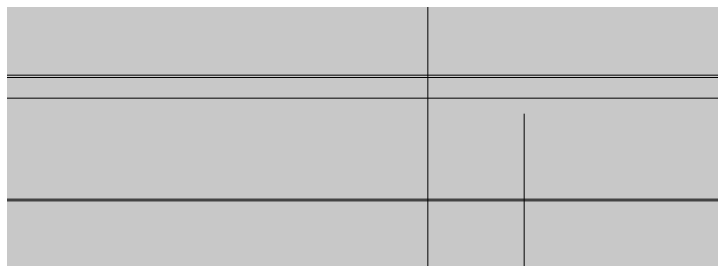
# Model space of a CAD drawing. Header units: metres. Extents: x -3 to 171, y -23 to 41.
# Drawn here: x 1.94 to 3.388, y -1.402 to -0.892 of the extents above; entities that cross this region are included whole.
import ezdxf

# ---------------------------------------------------------------- set-up
doc = ezdxf.new("R2010")
doc.units = ezdxf.units.M
doc.header["$MEASUREMENT"] = 0
doc.set_wipeout_variables(frame=1)
doc.linetypes.add('Achse', pattern=[0.004, 0.002, -0.001, 0, -0.001])
doc.linetypes.add('Wipeout_Contour', pattern=[1, 0, -1])
for name, color, linetype in [('6._Dach PP STG1_1_000 Achsraster', 7, 'Continuous'), ('6._Dach PP STG1_1_325 Dachfenster', 7, 'Continuous'), ('6._Dach PP STG1_1_330 Dachaufbau', 7, 'Continuous'), ('6._Dach PP STG1_1_611 Entwässerung', 7, 'Continuous')]:
    doc.layers.add(name, color=color, linetype=linetype)

msp = doc.modelspace()

# ---------------------------------------------------------------- linework, layer by layer
at = {"layer": '6._Dach PP STG1_1_000 Achsraster', "color": 5, "linetype": 'Achse', "lineweight": 0, "ltscale": 1000}
msp.add_line((3, 3), (3, -22.5231), dxfattribs=at)

# ---------------------------------------------------------------- wipeouts: each hides what was drawn before it
at = {"color": 254, "linetype": 'Wipeout_Contour', "lineweight": 0, "ltscale": 11.500923}
msp.add_wipeout([(1.0499, -1.4678), (2.7999, -1.4678), (2.7999, -0.8493), (1.05, -0.8493), (1.05, -0.8456)], dxfattribs=at).dxf.layer = '6._Dach PP STG1_1_325 Dachfenster'

# ---------------------------------------------------------------- next in the draw order: hatches: boundary and pattern name
at = {"layer": '6._Dach PP STG1_1_330 Dachaufbau', "linetype": 'Continuous', "lineweight": 0, "true_color": 0x000000}
h = msp.add_hatch(color=18, dxfattribs=at)
h.paths.add_polyline_path([(3.445, -0.4), (3.755, -0.4), (3.755, 0.07), (2.8, 0.07), (2.8, -0.7715), (1.05, -0.7715), (1.05, 0.07), (-0.0011, 0.07), (0.0161, -4.6), (6.325, -4.6), (6.325, -0.8236), (3.445, -0.8236)])
h.paths.add_polyline_path([(3.805, -2.1975), (5.505, -2.1975), (5.505, -3.7987), (3.805, -3.7987)], flags=0)
h.paths.add_polyline_path([(1.075, -3.7987), (1.075, -2.1975), (2.775, -2.1975), (2.775, -3.7987)], flags=0)

# ---------------------------------------------------------------- next in the draw order: linework, layer by layer
at = {"layer": '6._Dach PP STG1_1_325 Dachfenster', "color": 7, "linetype": 'Continuous', "lineweight": 13, "ltscale": 1000, "true_color": 0xf4f4f4, "flags": 128}
msp.add_lwpolyline([(2.7999, -0.8493), (2.7999, -1.4678)], dxfattribs=at)
at = {"layer": '6._Dach PP STG1_1_611 Entwässerung', "color": 14, "linetype": 'Achse', "lineweight": 13, "ltscale": 1000, "true_color": 0xa80000}
msp.add_line((0.003, -1.0194), (6.325, -1.0194), dxfattribs=at)
at = {"layer": '6._Dach PP STG1_1_611 Entwässerung', "color": 171, "linetype": 'Continuous', "lineweight": 13, "ltscale": 1000, "true_color": 0x6c6cff, "flags": 128}
for points in [[(0.003, -1.0194), (6.01, -1.0194)], [(0.003, -1.0244), (6.01, -1.0244)], [(0.003, -1.0673), (6.01, -1.0673)], [(0.6417, -1.278), (6.01, -1.278)], [(0.6417, -1.2815), (6.01, -1.2815)]]:
    msp.add_lwpolyline(points, dxfattribs=at)

doc.saveas('drawing.dxf')
